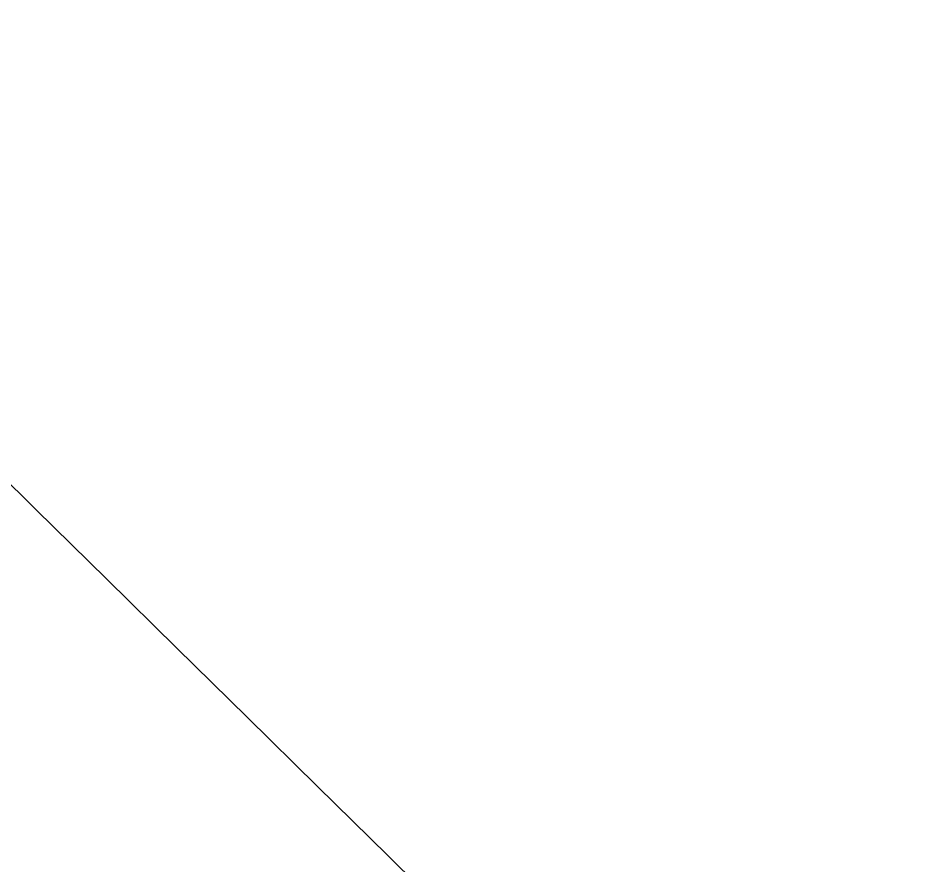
# Model space of a CAD drawing. Header units: millimetres. Extents: x 0 to 1840, y -1118 to 817.
# Drawn here: x 199.73266 to 199.74869, y -657.54104 to -657.5259 of the extents above; entities that cross this region are included whole.
import ezdxf

# ---------------------------------------------------------------- set-up
doc = ezdxf.new("R2010")
doc.units = ezdxf.units.MM
doc.layers.add('Blocks', color=7, linetype='Continuous')
doc.layers.add('Blocks$Outline', color=7, linetype='Continuous', lineweight=35, true_color=0xff3f3f)

# ---------------------------------------------------------------- blocks, each defined once
blk = doc.blocks.new('N02 Office Chair Back')
at = {"layer": 'Blocks$Outline'}
for points, knots in [([(160.805191, 654.126266), (160.792704, 651.670772), (160.780217, 649.215278), (160.767731, 646.759784), (160.629772, 619.630161), (160.402135, 574.865364), (160.489409, 514.528143), (169.800657, 471.60838), (188.491452, 441.994063), (209.122541, 433.118801), (220.493278, 432.574665), (232.326133, 432.446211), (241.011582, 432.790258), (249.14539, 433.112453), (252.470345, 433.244161), (255.7953, 433.375868), (259.120255, 433.507576), (266.491946, 433.799583), (273.863637, 434.091589), (281.235328, 434.383596), (281.851996, 434.408023), (282.468663, 434.43245), (283.085331, 434.456878)], [-277.850842, -277.850842, -277.850842, -277.850842, -270.479618, -270.479618, -270.479618, -189.038345, -136.09876, -89.920556, -58.530127, -35.462205, -26.079249, -24.422873, 0, 0, 0, 9.983633, 9.983633, 9.983633, 32.118144, 32.118144, 32.118144, 33.969773, 33.969773, 33.969773, 33.969773]), ([(285.134634, 417.937009), (265.237793, 417.478804), (245.340951, 417.020598), (225.44411, 416.562393), (223.87402, 416.651367), (212.866595, 417.275141), (196.355582, 419.915563), (176.751746, 433.619101), (160.182309, 454.418215), (148.22622, 489.197428), (142.194839, 553.699649), (143.688184, 606.315522), (144.751365, 643.775212), (144.841725, 646.958889), (144.932084, 650.142566), (145.022443, 653.326243)], [0, 0, 0, 0, 59.70635, 59.70635, 59.70635, 64.431904, 92.835775, 108.037966, 135.233907, 171.143155, 216.597136, 328.940201, 328.940201, 328.940201, 338.488171, 338.488171, 338.488171, 338.488171]), ([(206.61674, 452.985709), (206.612128, 452.809529), (206.59249, 452.669357), (206.559572, 452.560389), (206.519928, 452.42935), (206.340017, 452.167816), (205.804364, 452.312452), (204.649441, 453.018249), (203.106473, 454.310604), (201.932774, 455.38719), (201.391977, 455.896256), (201.330455, 455.954168), (200.781676, 456.472296), (200.248101, 456.988907), (199.784562, 457.444105), (199.67712, 457.549613), (199.417556, 457.805359), (199.161184, 458.059745), (199.011381, 458.208986), (198.756745, 458.462669), (198.505054, 458.715161), (198.255874, 458.966766), (198.106368, 459.117727), (197.8587, 459.368795), (197.613296, 459.619143), (197.515479, 459.719204), (197.270974, 459.969318), (197.028723, 460.218839), (196.788666, 460.468117), (196.599462, 460.664587), (196.361173, 460.913631), (196.125064, 461.162671), (196.075131, 461.215444), (195.839465, 461.46451), (195.605959, 461.713622), (195.374417, 461.96312), (195.148322, 462.20675), (194.689075, 462.706501), (194.237044, 463.208996), (194.008508, 463.466579), (193.748493, 463.759642), (193.308301, 464.263732), (192.882983, 464.767865), (192.708093, 464.978326), (192.498726, 465.230277), (192.293339, 465.482042), (192.092207, 465.733431), (192.021233, 465.822139), (191.821623, 466.073371), (191.626383, 466.324137), (191.501869, 466.486216), (191.415874, 466.598155), (191.1225, 466.983634), (190.755641, 467.481908), (190.481942, 467.866838), (190.402262, 467.980305), (190.291969, 468.137367), (190.121954, 468.383781), (189.959078, 468.628194), (189.900705, 468.717065), (189.784029, 468.894699), (189.629905, 469.136455), (189.48542, 469.375043), (189.447063, 469.439387), (189.175347, 469.895193), (188.675727, 470.843453), (188.361044, 472.006408), (188.411582, 472.670082), (188.478464, 472.921906)], [591.168724, 591.168724, 591.168724, 591.168724, 593.886315, 593.886315, 593.886315, 597.15732, 603.903504, 610.139036, 623.120753, 634.776583, 634.776583, 634.776583, 636.102157, 646.641119, 646.641119, 646.641119, 649.083684, 652.573639, 652.573639, 652.573639, 658.505956, 658.505956, 658.505956, 662.065199, 664.438476, 664.438476, 664.438476, 670.370926, 670.370926, 670.370926, 675.04656, 676.303159, 676.303159, 676.303159, 682.235285, 682.235285, 682.235285, 688.027883, 694.100324, 694.100324, 694.100324, 701.009251, 705.964785, 705.964785, 705.964785, 711.897305, 711.897305, 711.897305, 713.990551, 717.829636, 717.829636, 717.829636, 720.480835, 726.971693, 729.6941, 729.6941, 729.6941, 733.462493, 735.626562, 735.626562, 735.626562, 739.952861, 741.55799, 741.55799, 741.55799, 752.933977, 765.915694, 774.926032, 774.926032, 774.926032, 774.926032])]:
    blk.add_open_spline(points, degree=3, knots=knots, dxfattribs=at)

msp = doc.modelspace()

# ---------------------------------------------------------------- block references
at = {"layer": 'Blocks'}
msp.add_blockref('N02 Office Chair Back', (0, -1115.029471), dxfattribs=at)

doc.saveas('drawing.dxf')
